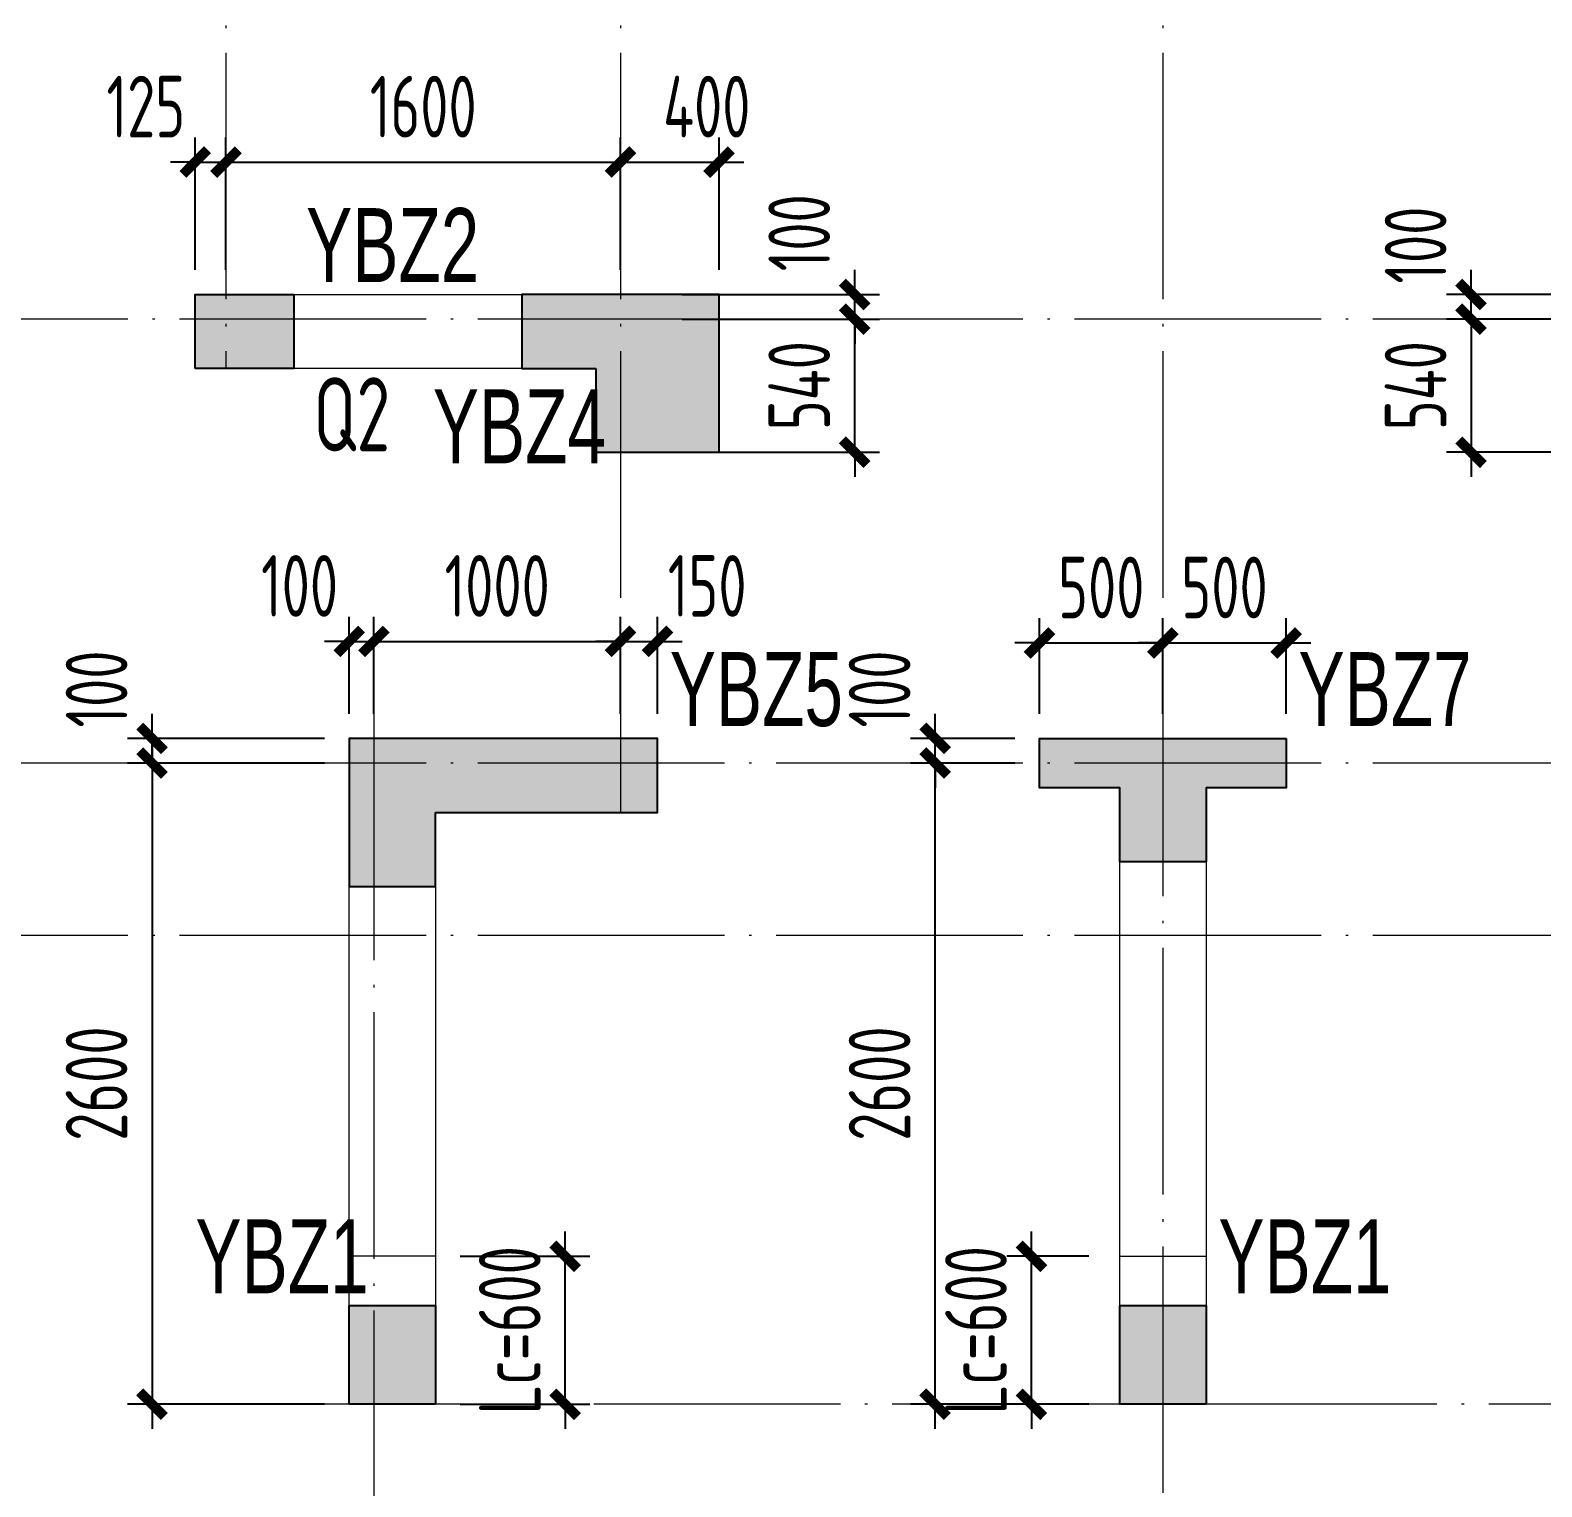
# Model space of a CAD drawing. Extents: x 5874492 to 7194610, y -939842 to -279257.
# Drawn here: x 6299950 to 6306081, y -470524 to -464618 of the extents above; entities that cross this region are included whole.
import ezdxf

# ---------------------------------------------------------------- set-up
doc = ezdxf.new("R2010")
doc.units = 0
doc.header["$LTSCALE"] = 1000
doc.linetypes.add('DOTE', pattern=[2.42, 2, -0.2, 0.02, -0.2])
for name, color, linetype, lineweight in [('A-轴线-塔楼', 1, 'DOTE', 9), ('A-轴线-隔墙', 41, 'DOTE', 9), ('S-基础-HATCH', 251, 'Continuous', 20), ('S-墙柱-DIM', 3, 'Continuous', 20), ('S-墙柱-Lc填充', 8, 'Continuous', 20), ('S-墙柱-WALL', 6, 'Continuous', 20), ('S-墙柱-编号', 4, 'Continuous', 20), ('S-轴网-轴线', 1, 'DOTE', 9), ('S-通用-TEXT', 7, 'Continuous', 20)]:
    doc.layers.add(name, color=color, linetype=linetype, lineweight=lineweight)
doc.layers.add('COLU_TH', color=5, linetype='Continuous')
doc.styles.add('BW_Dim', font='Bweng.shx', dxfattribs={"width": 0.7, "bigfont": 'hztxt.shx'})
doc.styles.add('TSSD_Dimension', font='tssdeng.shx', dxfattribs={"width": 0.7, "bigfont": 'tssdchn.shx'})
doc.styles.add('TSSD_Rein', font='tssdeng.shx', dxfattribs={"width": 0.7, "bigfont": 'hztxt.shx'})
doc.dimstyles.new('TSSD_100_100', dxfattribs={"dimtxt": 250, "dimasz": 100, "dimexe": 100, "dimexo": 100, "dimgap": 100, "dimtad": 1, "dimdec": 0, "dimzin": 0, "dimdsep": 46, "dimtxsty": 'TSSD_Dimension', "dimblk": 'ARCHTICK', "dimcen": 0, "dimdle": 100, "dimclrt": 7, "dimadec": 0, "dimazin": 0, "dimtfac": 1, "dimtdec": 0, "dimtix": 1, "dimtmove": 2, "dimatfit": 0, "dimfxl": 0, "dimtolj": 1, "dimtzin": 0, "dimarcsym": 0})

# ---------------------------------------------------------------- blocks, each defined once
blk = doc.blocks.new('_ArchTick')
at = {"color": 0, "linetype": 'ByBlock', "const_width": 0.4}
blk.add_lwpolyline([(-0.5, -0.5), (0.5, 0.5)], dxfattribs=at)
blk = doc.blocks.new('*D2035')
at = {"layer": 'Defpoints', "color": 0, "transparency": 16777216}
for p in [(6302494.5, -465789.2), (6303294.5, -465789.2), (6302494.5, -466329.2)]:
    blk.add_point(p, dxfattribs=at)
at = {"layer": 'S-墙柱-DIM', "color": 0, "lineweight": -2, "transparency": 16777216}
for p, q in [((6303294.5, -465789.2), (6303294.5, -465689.2)), ((6302594.5, -465789.2), (6303394.5, -465789.2)), ((6303294.5, -466329.2), (6303294.5, -465789.2)), ((6302594.5, -466329.2), (6303394.5, -466329.2)), ((6303294.5, -466329.2), (6303294.5, -466429.2))]:
    blk.add_line(p, q, dxfattribs=at)
at = {"layer": 'S-墙柱-DIM', "color": 0, "lineweight": -2, "transparency": 16777216, "xscale": 100, "yscale": 100, "zscale": 100}
for p, rotation in [((6303294.5, -465789.2), 270), ((6303294.5, -466329.2), 90)]:
    blk.add_blockref('_ArchTick', p, dxfattribs=dict(at, rotation=rotation))
at = {"layer": 'S-墙柱-DIM', "color": 7, "transparency": 16777216, "insert": (6303069.5, -466059.2), "char_height": 250, "attachment_point": 5, "rotation": 90, "style": 'TSSD_Dimension'}
blk.add_mtext('\\A1;540', dxfattribs=at)
blk = doc.blocks.new('*D2036')
at = {"layer": 'Defpoints', "color": 0, "transparency": 16777216}
for p in [(6302494.5, -465689.2), (6303294.5, -465689.2), (6302494.5, -465789.2)]:
    blk.add_point(p, dxfattribs=at)
at = {"layer": 'S-墙柱-DIM', "color": 0, "lineweight": -2, "transparency": 16777216}
for p, q in [((6303294.5, -465689.2), (6303294.5, -465589.2)), ((6302594.5, -465689.2), (6303394.5, -465689.2)), ((6303294.5, -465789.2), (6303294.5, -465689.2)), ((6302594.5, -465789.2), (6303394.5, -465789.2)), ((6303294.5, -465789.2), (6303294.5, -465889.2))]:
    blk.add_line(p, q, dxfattribs=at)
at = {"layer": 'S-墙柱-DIM', "color": 0, "lineweight": -2, "transparency": 16777216, "xscale": 100, "yscale": 100, "zscale": 100}
for p, rotation in [((6303294.5, -465689.2), 270), ((6303294.5, -465789.2), 90)]:
    blk.add_blockref('_ArchTick', p, dxfattribs=dict(at, rotation=rotation))
at = {"layer": 'S-墙柱-DIM', "color": 7, "transparency": 16777216, "insert": (6303069.5, -465439.2), "char_height": 250, "attachment_point": 5, "rotation": 90, "style": 'TSSD_Dimension'}
blk.add_mtext('\\A1;100', dxfattribs=at)
blk = doc.blocks.new('*D2037')
at = {"layer": 'Defpoints', "color": 0, "transparency": 16777216}
for p in [(6300744.5, -465152.7), (6300619.5, -465689.2), (6300744.5, -465689.2)]:
    blk.add_point(p, dxfattribs=at)
at = {"layer": 'S-墙柱-DIM', "color": 0, "lineweight": -2, "transparency": 16777216}
for p, q in [((6300619.5, -465589.2), (6300619.5, -465052.7)), ((6300744.5, -465589.2), (6300744.5, -465052.7)), ((6300619.5, -465152.7), (6300519.5, -465152.7)), ((6300619.5, -465152.7), (6300744.5, -465152.7)), ((6300744.5, -465152.7), (6300844.5, -465152.7))]:
    blk.add_line(p, q, dxfattribs=at)
at = {"layer": 'S-墙柱-DIM', "color": 0, "lineweight": -2, "transparency": 16777216, "xscale": 100, "yscale": 100, "zscale": 100}
blk.add_blockref('_ArchTick', (6300619.5, -465152.7), dxfattribs=at)
at = {"layer": 'S-墙柱-DIM', "color": 0, "lineweight": -2, "transparency": 16777216, "xscale": 100, "yscale": 100, "zscale": 100, "rotation": 180}
blk.add_blockref('_ArchTick', (6300744.5, -465152.7), dxfattribs=at)
at = {"layer": 'S-墙柱-DIM', "color": 7, "transparency": 16777216, "insert": (6300419.5, -464927.7), "char_height": 250, "attachment_point": 5, "style": 'TSSD_Dimension'}
blk.add_mtext('\\A1;125', dxfattribs=at)
blk = doc.blocks.new('*D2038')
at = {"layer": 'Defpoints', "color": 0, "transparency": 16777216}
for p in [(6302344.5, -465152.7), (6300744.5, -465689.2), (6302344.5, -465689.2)]:
    blk.add_point(p, dxfattribs=at)
at = {"layer": 'S-墙柱-DIM', "color": 0, "lineweight": -2, "transparency": 16777216}
for p, q in [((6300744.5, -465589.2), (6300744.5, -465052.7)), ((6302344.5, -465589.2), (6302344.5, -465052.7)), ((6300644.5, -465152.7), (6302444.5, -465152.7))]:
    blk.add_line(p, q, dxfattribs=at)
at = {"layer": 'S-墙柱-DIM', "color": 0, "lineweight": -2, "transparency": 16777216, "xscale": 100, "yscale": 100, "zscale": 100, "rotation": 180}
blk.add_blockref('_ArchTick', (6300744.5, -465152.7), dxfattribs=at)
at = {"layer": 'S-墙柱-DIM', "color": 0, "lineweight": -2, "transparency": 16777216, "xscale": 100, "yscale": 100, "zscale": 100}
blk.add_blockref('_ArchTick', (6302344.5, -465152.7), dxfattribs=at)
at = {"layer": 'S-墙柱-DIM', "color": 7, "transparency": 16777216, "insert": (6301544.5, -464927.7), "char_height": 250, "attachment_point": 5, "style": 'TSSD_Dimension'}
blk.add_mtext('\\A1;1600', dxfattribs=at)
blk = doc.blocks.new('*D2039')
at = {"layer": 'Defpoints', "color": 0, "transparency": 16777216}
for p in [(6302744.5, -465152.7), (6302344.5, -465689.2), (6302744.5, -465689.2)]:
    blk.add_point(p, dxfattribs=at)
at = {"layer": 'S-墙柱-DIM', "color": 0, "lineweight": -2, "transparency": 16777216}
for p, q in [((6302344.5, -465589.2), (6302344.5, -465052.7)), ((6302744.5, -465589.2), (6302744.5, -465052.7)), ((6302244.5, -465152.7), (6302844.5, -465152.7))]:
    blk.add_line(p, q, dxfattribs=at)
at = {"layer": 'S-墙柱-DIM', "color": 0, "lineweight": -2, "transparency": 16777216, "xscale": 100, "yscale": 100, "zscale": 100, "rotation": 180}
blk.add_blockref('_ArchTick', (6302344.5, -465152.7), dxfattribs=at)
at = {"layer": 'S-墙柱-DIM', "color": 0, "lineweight": -2, "transparency": 16777216, "xscale": 100, "yscale": 100, "zscale": 100}
blk.add_blockref('_ArchTick', (6302744.5, -465152.7), dxfattribs=at)
at = {"layer": 'S-墙柱-DIM', "color": 7, "transparency": 16777216, "insert": (6302694.5, -464927.7), "char_height": 250, "attachment_point": 5, "style": 'TSSD_Dimension'}
blk.add_mtext('\\A1;400', dxfattribs=at)
blk = doc.blocks.new('*D2044')
at = {"layer": 'Defpoints', "color": 0, "transparency": 16777216}
for p in [(6301244.5, -467589.2), (6300444.5, -470189.2), (6301244.5, -470189.2)]:
    blk.add_point(p, dxfattribs=at)
at = {"layer": 'S-墙柱-DIM', "color": 0, "lineweight": -2, "transparency": 16777216}
for p, q in [((6300444.5, -467489.2), (6300444.5, -470289.2)), ((6301144.5, -467589.2), (6300344.5, -467589.2)), ((6301144.5, -470189.2), (6300344.5, -470189.2))]:
    blk.add_line(p, q, dxfattribs=at)
at = {"layer": 'S-墙柱-DIM', "color": 0, "lineweight": -2, "transparency": 16777216, "xscale": 100, "yscale": 100, "zscale": 100}
for p, rotation in [((6300444.5, -467589.2), 90), ((6300444.5, -470189.2), 270)]:
    blk.add_blockref('_ArchTick', p, dxfattribs=dict(at, rotation=rotation))
at = {"layer": 'S-墙柱-DIM', "color": 7, "transparency": 16777216, "insert": (6300219.5, -468889.2), "char_height": 250, "attachment_point": 5, "rotation": 90, "style": 'TSSD_Dimension'}
blk.add_mtext('\\A1;2600', dxfattribs=at)
blk = doc.blocks.new('*D2045')
at = {"layer": 'Defpoints', "color": 0, "transparency": 16777216}
for p in [(6300444.5, -467489.2), (6301244.5, -467489.2), (6301244.5, -467589.2)]:
    blk.add_point(p, dxfattribs=at)
at = {"layer": 'S-墙柱-DIM', "color": 0, "lineweight": -2, "transparency": 16777216}
for p, q in [((6300444.5, -467489.2), (6300444.5, -467389.2)), ((6301144.5, -467489.2), (6300344.5, -467489.2)), ((6300444.5, -467589.2), (6300444.5, -467489.2)), ((6301144.5, -467589.2), (6300344.5, -467589.2)), ((6300444.5, -467589.2), (6300444.5, -467689.2))]:
    blk.add_line(p, q, dxfattribs=at)
at = {"layer": 'S-墙柱-DIM', "color": 0, "lineweight": -2, "transparency": 16777216, "xscale": 100, "yscale": 100, "zscale": 100}
for p, rotation in [((6300444.5, -467489.2), 270), ((6300444.5, -467589.2), 90)]:
    blk.add_blockref('_ArchTick', p, dxfattribs=dict(at, rotation=rotation))
at = {"layer": 'S-墙柱-DIM', "color": 7, "transparency": 16777216, "insert": (6300219.5, -467289.2), "char_height": 250, "attachment_point": 5, "rotation": 90, "style": 'TSSD_Dimension'}
blk.add_mtext('\\A1;100', dxfattribs=at)
blk = doc.blocks.new('*D2046')
at = {"layer": 'Defpoints', "color": 0, "transparency": 16777216}
for p in [(6302494.5, -467096), (6302344.5, -467489.2), (6302494.5, -467489.2)]:
    blk.add_point(p, dxfattribs=at)
at = {"layer": 'S-墙柱-DIM', "color": 0, "lineweight": -2, "transparency": 16777216}
for p, q in [((6302344.5, -467389.2), (6302344.5, -466996)), ((6302494.5, -467389.2), (6302494.5, -466996)), ((6302344.5, -467096), (6302244.5, -467096)), ((6302344.5, -467096), (6302494.5, -467096)), ((6302494.5, -467096), (6302594.5, -467096))]:
    blk.add_line(p, q, dxfattribs=at)
at = {"layer": 'S-墙柱-DIM', "color": 0, "lineweight": -2, "transparency": 16777216, "xscale": 100, "yscale": 100, "zscale": 100}
blk.add_blockref('_ArchTick', (6302344.5, -467096), dxfattribs=at)
at = {"layer": 'S-墙柱-DIM', "color": 0, "lineweight": -2, "transparency": 16777216, "xscale": 100, "yscale": 100, "zscale": 100, "rotation": 180}
blk.add_blockref('_ArchTick', (6302494.5, -467096), dxfattribs=at)
at = {"layer": 'S-墙柱-DIM', "color": 7, "transparency": 16777216, "insert": (6302696.1, -466871), "char_height": 250, "attachment_point": 5, "style": 'TSSD_Dimension'}
blk.add_mtext('\\A1;150', dxfattribs=at)
blk = doc.blocks.new('*D2047')
at = {"layer": 'Defpoints', "color": 0, "transparency": 16777216}
for p in [(6302344.5, -467096), (6301344.5, -467489.2), (6302344.5, -467489.2)]:
    blk.add_point(p, dxfattribs=at)
at = {"layer": 'S-墙柱-DIM', "color": 0, "lineweight": -2, "transparency": 16777216}
for p, q in [((6301344.5, -467389.2), (6301344.5, -466996)), ((6302344.5, -467389.2), (6302344.5, -466996)), ((6301244.5, -467096), (6302444.5, -467096))]:
    blk.add_line(p, q, dxfattribs=at)
at = {"layer": 'S-墙柱-DIM', "color": 0, "lineweight": -2, "transparency": 16777216, "xscale": 100, "yscale": 100, "zscale": 100, "rotation": 180}
blk.add_blockref('_ArchTick', (6301344.5, -467096), dxfattribs=at)
at = {"layer": 'S-墙柱-DIM', "color": 0, "lineweight": -2, "transparency": 16777216, "xscale": 100, "yscale": 100, "zscale": 100}
blk.add_blockref('_ArchTick', (6302344.5, -467096), dxfattribs=at)
at = {"layer": 'S-墙柱-DIM', "color": 7, "transparency": 16777216, "insert": (6301844.5, -466871), "char_height": 250, "attachment_point": 5, "style": 'TSSD_Dimension'}
blk.add_mtext('\\A1;1000', dxfattribs=at)
blk = doc.blocks.new('*D2048')
at = {"layer": 'Defpoints', "color": 0, "transparency": 16777216}
for p in [(6301344.5, -467096), (6301244.5, -467489.2), (6301344.5, -467489.2)]:
    blk.add_point(p, dxfattribs=at)
at = {"layer": 'S-墙柱-DIM', "color": 0, "lineweight": -2, "transparency": 16777216}
for p, q in [((6301244.5, -467389.2), (6301244.5, -466996)), ((6301344.5, -467389.2), (6301344.5, -466996)), ((6301244.5, -467096), (6301144.5, -467096)), ((6301244.5, -467096), (6301344.5, -467096)), ((6301344.5, -467096), (6301444.5, -467096))]:
    blk.add_line(p, q, dxfattribs=at)
at = {"layer": 'S-墙柱-DIM', "color": 0, "lineweight": -2, "transparency": 16777216, "xscale": 100, "yscale": 100, "zscale": 100}
blk.add_blockref('_ArchTick', (6301244.5, -467096), dxfattribs=at)
at = {"layer": 'S-墙柱-DIM', "color": 0, "lineweight": -2, "transparency": 16777216, "xscale": 100, "yscale": 100, "zscale": 100, "rotation": 180}
blk.add_blockref('_ArchTick', (6301344.5, -467096), dxfattribs=at)
at = {"layer": 'S-墙柱-DIM', "color": 7, "transparency": 16777216, "insert": (6301042.9, -466871), "char_height": 250, "attachment_point": 5, "style": 'TSSD_Dimension'}
blk.add_mtext('\\A1;100', dxfattribs=at)
blk = doc.blocks.new('*D2049')
at = {"layer": 'Defpoints', "color": 0, "transparency": 16777216}
for p in [(6303620.5, -467589.2), (6304044.5, -467589.2), (6304044.5, -470189.2)]:
    blk.add_point(p, dxfattribs=at)
at = {"layer": 'S-墙柱-DIM', "color": 0, "lineweight": -2, "transparency": 16777216}
for p, q in [((6303620.5, -470289.2), (6303620.5, -467489.2)), ((6303944.5, -467589.2), (6303520.5, -467589.2)), ((6303944.5, -470189.2), (6303520.5, -470189.2))]:
    blk.add_line(p, q, dxfattribs=at)
at = {"layer": 'S-墙柱-DIM', "color": 0, "lineweight": -2, "transparency": 16777216, "xscale": 100, "yscale": 100, "zscale": 100}
for p, rotation in [((6303620.5, -467589.2), 90), ((6303620.5, -470189.2), 270)]:
    blk.add_blockref('_ArchTick', p, dxfattribs=dict(at, rotation=rotation))
at = {"layer": 'S-墙柱-DIM', "color": 7, "transparency": 16777216, "insert": (6303395.5, -468889.2), "char_height": 250, "attachment_point": 5, "rotation": 90, "style": 'TSSD_Dimension'}
blk.add_mtext('\\A1;2600', dxfattribs=at)
blk = doc.blocks.new('*D2050')
at = {"layer": 'Defpoints', "color": 0, "transparency": 16777216}
for p in [(6303620.5, -467489.2), (6304044.5, -467489.2), (6304044.5, -467589.2)]:
    blk.add_point(p, dxfattribs=at)
at = {"layer": 'S-墙柱-DIM', "color": 0, "lineweight": -2, "transparency": 16777216}
for p, q in [((6303620.5, -467489.2), (6303620.5, -467389.2)), ((6303944.5, -467489.2), (6303520.5, -467489.2)), ((6303620.5, -467589.2), (6303620.5, -467489.2)), ((6303944.5, -467589.2), (6303520.5, -467589.2)), ((6303620.5, -467589.2), (6303620.5, -467689.2))]:
    blk.add_line(p, q, dxfattribs=at)
at = {"layer": 'S-墙柱-DIM', "color": 0, "lineweight": -2, "transparency": 16777216, "xscale": 100, "yscale": 100, "zscale": 100}
for p, rotation in [((6303620.5, -467489.2), 270), ((6303620.5, -467589.2), 90)]:
    blk.add_blockref('_ArchTick', p, dxfattribs=dict(at, rotation=rotation))
at = {"layer": 'S-墙柱-DIM', "color": 7, "transparency": 16777216, "insert": (6303395.5, -467289.2), "char_height": 250, "attachment_point": 5, "rotation": 90, "style": 'TSSD_Dimension'}
blk.add_mtext('\\A1;100', dxfattribs=at)
blk = doc.blocks.new('*D2051')
at = {"layer": 'Defpoints', "color": 0, "transparency": 16777216}
for p in [(6304544.5, -467102.4), (6304044.5, -467489.2), (6304544.5, -467489.2)]:
    blk.add_point(p, dxfattribs=at)
at = {"layer": 'S-墙柱-DIM', "color": 0, "lineweight": -2, "transparency": 16777216}
for p, q in [((6304044.5, -467389.2), (6304044.5, -467002.4)), ((6304544.5, -467389.2), (6304544.5, -467002.4)), ((6304044.5, -467102.4), (6303944.5, -467102.4)), ((6304044.5, -467102.4), (6304544.5, -467102.4)), ((6304544.5, -467102.4), (6304644.5, -467102.4))]:
    blk.add_line(p, q, dxfattribs=at)
at = {"layer": 'S-墙柱-DIM', "color": 0, "lineweight": -2, "transparency": 16777216, "xscale": 100, "yscale": 100, "zscale": 100}
blk.add_blockref('_ArchTick', (6304044.5, -467102.4), dxfattribs=at)
at = {"layer": 'S-墙柱-DIM', "color": 0, "lineweight": -2, "transparency": 16777216, "xscale": 100, "yscale": 100, "zscale": 100, "rotation": 180}
blk.add_blockref('_ArchTick', (6304544.5, -467102.4), dxfattribs=at)
at = {"layer": 'S-墙柱-DIM', "color": 7, "transparency": 16777216, "insert": (6304294.5, -466877.4), "char_height": 250, "attachment_point": 5, "style": 'TSSD_Dimension'}
blk.add_mtext('\\A1;500', dxfattribs=at)
blk = doc.blocks.new('*D2052')
at = {"layer": 'Defpoints', "color": 0, "transparency": 16777216}
for p in [(6305044.5, -467102.4), (6304544.5, -467489.2), (6305044.5, -467489.2)]:
    blk.add_point(p, dxfattribs=at)
at = {"layer": 'S-墙柱-DIM', "color": 0, "lineweight": -2, "transparency": 16777216}
for p, q in [((6304544.5, -467389.2), (6304544.5, -467002.4)), ((6305044.5, -467389.2), (6305044.5, -467002.4)), ((6304544.5, -467102.4), (6304444.5, -467102.4)), ((6304544.5, -467102.4), (6305044.5, -467102.4)), ((6305044.5, -467102.4), (6305144.5, -467102.4))]:
    blk.add_line(p, q, dxfattribs=at)
at = {"layer": 'S-墙柱-DIM', "color": 0, "lineweight": -2, "transparency": 16777216, "xscale": 100, "yscale": 100, "zscale": 100}
blk.add_blockref('_ArchTick', (6304544.5, -467102.4), dxfattribs=at)
at = {"layer": 'S-墙柱-DIM', "color": 0, "lineweight": -2, "transparency": 16777216, "xscale": 100, "yscale": 100, "zscale": 100, "rotation": 180}
blk.add_blockref('_ArchTick', (6305044.5, -467102.4), dxfattribs=at)
at = {"layer": 'S-墙柱-DIM', "color": 7, "transparency": 16777216, "insert": (6304794.5, -466877.4), "char_height": 250, "attachment_point": 5, "style": 'TSSD_Dimension'}
blk.add_mtext('\\A1;500', dxfattribs=at)
blk = doc.blocks.new('*D2062')
at = {"layer": 'Defpoints', "color": 0, "transparency": 16777216}
for p in [(6306594.5, -465789.2), (6305794.5, -466329.2), (6306594.5, -466329.2)]:
    blk.add_point(p, dxfattribs=at)
at = {"layer": 'S-墙柱-DIM', "color": 0, "lineweight": -2, "transparency": 16777216}
for p, q in [((6305794.5, -465789.2), (6305794.5, -465689.2)), ((6306494.5, -465789.2), (6305694.5, -465789.2)), ((6305794.5, -465789.2), (6305794.5, -466329.2)), ((6306494.5, -466329.2), (6305694.5, -466329.2)), ((6305794.5, -466329.2), (6305794.5, -466429.2))]:
    blk.add_line(p, q, dxfattribs=at)
at = {"layer": 'S-墙柱-DIM', "color": 0, "lineweight": -2, "transparency": 16777216, "xscale": 100, "yscale": 100, "zscale": 100}
for p, rotation in [((6305794.5, -465789.2), 270), ((6305794.5, -466329.2), 90)]:
    blk.add_blockref('_ArchTick', p, dxfattribs=dict(at, rotation=rotation))
at = {"layer": 'S-墙柱-DIM', "color": 7, "transparency": 16777216, "insert": (6305569.5, -466059.2), "char_height": 250, "attachment_point": 5, "rotation": 90, "style": 'TSSD_Dimension'}
blk.add_mtext('\\A1;540', dxfattribs=at)
blk = doc.blocks.new('*D2063')
at = {"layer": 'Defpoints', "color": 0, "transparency": 16777216}
for p in [(6305794.5, -465689.2), (6306594.5, -465689.2), (6306594.5, -465789.2)]:
    blk.add_point(p, dxfattribs=at)
at = {"layer": 'S-墙柱-DIM', "color": 0, "lineweight": -2, "transparency": 16777216}
for p, q in [((6305794.5, -465689.2), (6305794.5, -465589.2)), ((6306494.5, -465689.2), (6305694.5, -465689.2)), ((6305794.5, -465789.2), (6305794.5, -465689.2)), ((6306494.5, -465789.2), (6305694.5, -465789.2)), ((6305794.5, -465789.2), (6305794.5, -465889.2))]:
    blk.add_line(p, q, dxfattribs=at)
at = {"layer": 'S-墙柱-DIM', "color": 0, "lineweight": -2, "transparency": 16777216, "xscale": 100, "yscale": 100, "zscale": 100}
for p, rotation in [((6305794.5, -465689.2), 270), ((6305794.5, -465789.2), 90)]:
    blk.add_blockref('_ArchTick', p, dxfattribs=dict(at, rotation=rotation))
at = {"layer": 'S-墙柱-DIM', "color": 7, "transparency": 16777216, "insert": (6305569.5, -465489.2), "char_height": 250, "attachment_point": 5, "rotation": 90, "style": 'TSSD_Dimension'}
blk.add_mtext('\\A1;100', dxfattribs=at)
blk = doc.blocks.new('*D2103')
at = {"layer": 'Defpoints', "color": 0, "transparency": 16777216}
for p in [(6301594.5, -469589.2), (6302120.4, -469589.2), (6301594.5, -470189.2)]:
    blk.add_point(p, dxfattribs=at)
at = {"layer": 'S-墙柱-DIM', "color": 0, "lineweight": -2, "transparency": 16777216}
for p, q in [((6302120.4, -469589.2), (6302120.4, -469489.2)), ((6301694.5, -469589.2), (6302220.4, -469589.2)), ((6302120.4, -470189.2), (6302120.4, -469589.2)), ((6301694.5, -470189.2), (6302220.4, -470189.2)), ((6302120.4, -470189.2), (6302120.4, -470289.2))]:
    blk.add_line(p, q, dxfattribs=at)
at = {"layer": 'S-墙柱-DIM', "color": 0, "lineweight": -2, "transparency": 16777216, "xscale": 100, "yscale": 100, "zscale": 100}
for p, rotation in [((6302120.4, -469589.2), 270), ((6302120.4, -470189.2), 90)]:
    blk.add_blockref('_ArchTick', p, dxfattribs=dict(at, rotation=rotation))
at = {"layer": 'S-墙柱-DIM', "color": 7, "transparency": 16777216, "insert": (6301895.4, -469889.2), "char_height": 250, "attachment_point": 5, "rotation": 90, "style": 'TSSD_Dimension'}
blk.add_mtext('\\A1;Lc=600', dxfattribs=at)
blk = doc.blocks.new('*D2104')
at = {"layer": 'Defpoints', "color": 0, "transparency": 16777216}
for p in [(6304011.3, -469589.2), (6304344.5, -469589.2), (6304344.5, -470189.2)]:
    blk.add_point(p, dxfattribs=at)
at = {"layer": 'S-墙柱-DIM', "color": 0, "lineweight": -2, "transparency": 16777216}
for p, q in [((6304011.3, -469589.2), (6304011.3, -469489.2)), ((6304244.5, -469589.2), (6303911.3, -469589.2)), ((6304011.3, -470189.2), (6304011.3, -469589.2)), ((6304244.5, -470189.2), (6303911.3, -470189.2)), ((6304011.3, -470189.2), (6304011.3, -470289.2))]:
    blk.add_line(p, q, dxfattribs=at)
at = {"layer": 'S-墙柱-DIM', "color": 0, "lineweight": -2, "transparency": 16777216, "xscale": 100, "yscale": 100, "zscale": 100}
for p, rotation in [((6304011.3, -469589.2), 270), ((6304011.3, -470189.2), 90)]:
    blk.add_blockref('_ArchTick', p, dxfattribs=dict(at, rotation=rotation))
at = {"layer": 'S-墙柱-DIM', "color": 7, "transparency": 16777216, "insert": (6303786.3, -469889.2), "char_height": 250, "attachment_point": 5, "rotation": 90, "style": 'TSSD_Dimension'}
blk.add_mtext('\\A1;Lc=600', dxfattribs=at)
blk = doc.blocks.new('A$C3FF375C5')
at = {"layer": 'A-轴线-塔楼', "linetype": 'DOTE', "ltscale": 0.5}
for p, q in [((13100, 18440.3), (13100, 9900)), ((14700, 18440.3), (14700, 8100)), ((16900, 18440.3), (16900, -8548.9)), ((59891.4, 10100), (-2283.6, 10100)), ((13700, 8500), (13700, -8548.9)), ((59891.4, 8300), (-2283.6, 8300)), ((59891.4, 7600), (-2283.6, 7600)), ((33741.8, 5700), (12955.9, 5700))]:
    blk.add_line(p, q, dxfattribs=at)
at = {"layer": 'A-轴线-隔墙', "ltscale": 0.5}
blk.add_line((33741.8, 5700), (12955.9, 5700), dxfattribs=at)

msp = doc.modelspace()

# ---------------------------------------------------------------- hatches: boundary and pattern name
at = {"layer": 'S-基础-HATCH'}
h = msp.add_hatch(color=256, dxfattribs=at)
h.paths.add_polyline_path([(6328994.5, -466659.2), (6328644.5, -466659.2), (6328644.5, -466189.2), (6328494.5, -466189.2), (6328494.5, -465989.2), (6328344.5, -465989.2), (6328344.5, -465689.2), (6328644.5, -465689.2), (6328644.5, -465389.2), (6328994.5, -465389.2)])
h.paths.add_polyline_path([(6293494.5, -466659.2), (6293844.5, -466659.2), (6293844.5, -466189.2), (6293994.5, -466189.2), (6293994.5, -465989.2), (6294144.5, -465989.2), (6294144.5, -465689.2), (6293844.5, -465689.2), (6293844.5, -465389.2), (6293494.5, -465389.2)])
h.paths.add_polyline_path([(6300644.5, -463139.2), (6300644.5, -463439.2), (6300944.5, -463439.2), (6300944.5, -463364.2), (6301144.5, -463364.2), (6301144.5, -462864.2), (6300944.5, -462864.2), (6300944.5, -462639.2), (6300644.5, -462639.2), (6300644.5, -462939.2), (6300344.5, -462939.2), (6300344.5, -463139.2)])
h.paths.add_polyline_path([(6314194.5, -464389.2), (6313894.5, -464389.2), (6313894.5, -463489.2), (6313594.5, -463489.2), (6313594.5, -463189.2), (6314394.6, -463189.2), (6314394.6, -463689.2), (6314194.5, -463689.2)])
h.paths.add_polyline_path([(6308294.5, -464389.2), (6308594.5, -464389.2), (6308594.5, -463489.2), (6308894.5, -463489.2), (6308894.5, -463189.2), (6308094.5, -463189.2), (6308094.5, -463689.2), (6308294.5, -463689.2)])
h.paths.add_polyline_path([(6311794.5, -463289.2), (6312294.5, -463289.2), (6312294.5, -462889.2), (6312494.5, -462889.2), (6312494.5, -463189.2), (6312794.5, -463189.2), (6312794.5, -463489.2), (6311794.5, -463489.2)])
h.paths.add_polyline_path([(6310694.5, -463289.2), (6310194.5, -463289.2), (6310194.5, -462889.2), (6309994.5, -462889.2), (6309994.5, -463189.2), (6309694.5, -463189.2), (6309694.5, -463489.2), (6310694.5, -463489.2)])
h.paths.add_polyline_path([(6312494.5, -461889.2), (6312294.5, -461889.2), (6312294.5, -461189.2), (6311994.5, -461189.2), (6311994.5, -460989.2), (6312894.5, -460989.2), (6312894.5, -461589.2), (6312494.5, -461589.2)])
h.paths.add_polyline_path([(6309994.5, -461889.2), (6310194.5, -461889.2), (6310194.5, -461189.2), (6310494.5, -461189.2), (6310494.5, -460989.2), (6309594.5, -460989.2), (6309594.5, -461589.2), (6309994.5, -461589.2)])
h.paths.add_polyline_path([(6320544.5, -464339.2), (6320844.5, -464339.2), (6320844.5, -463439.2), (6321144.5, -463439.2), (6321144.5, -463239.2), (6320844.5, -463239.2), (6320844.5, -462939.2), (6320544.5, -462939.2), (6320544.5, -463239.2), (6320344.5, -463239.2), (6320344.5, -463739.2), (6320544.5, -463739.2)])
h.paths.add_polyline_path([(6323344.5, -462789.2), (6323544.5, -462789.2), (6323544.5, -463439.2), (6323044.5, -463439.2), (6323044.5, -463239.2), (6323344.5, -463239.2)])
h.paths.add_polyline_path([(6325544.5, -475739.2), (6324794.5, -475739.2), (6324794.5, -475589.2), (6324794.5, -475289.2), (6324444.5, -475289.2), (6324444.5, -475589.2), (6324444.5, -475739.2), (6323744.5, -475739.2), (6323744.5, -476089.2), (6325544.5, -476089.2)])
h.paths.add_polyline_path([(6317044.5, -475739.2), (6317769.5, -475739.2), (6317769.5, -475589.2), (6317769.5, -475239.2), (6318119.5, -475239.2), (6318119.5, -475589.2), (6318119.5, -475739.2), (6318844.5, -475739.2), (6318844.5, -476089.2), (6317044.5, -476089.2)])
h.paths.add_polyline_path([(6310344.5, -475739.2), (6311069.5, -475739.2), (6311069.5, -475589.2), (6311069.5, -475239.2), (6311419.5, -475239.2), (6311419.5, -475589.2), (6311419.5, -475739.2), (6312144.5, -475739.2), (6312144.5, -476089.2), (6310344.5, -476089.2)])
h.paths.add_polyline_path([(6324444.5, -472639.2), (6324444.5, -472039.2), (6324794.5, -472039.2), (6324794.5, -472639.2)])
h.paths.add_polyline_path([(6303644.5, -475739.2), (6304369.5, -475739.2), (6304369.5, -475589.2), (6304369.5, -475239.2), (6304719.5, -475239.2), (6304719.5, -475589.2), (6304719.5, -475589.2), (6304719.5, -475739.2), (6305444.5, -475739.2), (6305444.5, -476089.2), (6303644.5, -476089.2)])
h.paths.add_polyline_path([(6296944.5, -475739.2), (6297694.5, -475739.2), (6297694.5, -475539.2), (6297694.5, -475239.2), (6298044.5, -475239.2), (6298044.5, -475539.2), (6298044.5, -475739.2), (6298744.5, -475739.2), (6298744.5, -476089.2), (6296944.5, -476089.2)])
h.paths.add_polyline_path([(6287894.5, -475789.2), (6287894.5, -475489.2), (6287544.5, -475489.2), (6287544.5, -476389.2), (6288044.5, -476389.2), (6288044.5, -475789.2)])
h.paths.add_polyline_path([(6287894.5, -468489.2), (6288634.5, -468489.2), (6288634.5, -468139.2), (6287544.5, -468139.2), (6287544.5, -468839.2), (6287894.5, -468839.2)])
h.paths.add_polyline_path([(6293494.5, -468489.2), (6293494.5, -468789.2), (6293844.5, -468789.2), (6293844.5, -468139.2), (6292919.5, -468139.2), (6292919.5, -468489.2)])
h.paths.add_polyline_path([(6293844.5, -470589.2), (6293844.5, -471189.2), (6293494.5, -471189.2), (6293494.5, -470589.2)])
h.paths.add_polyline_path([(6293494.5, -472239.2), (6293844.5, -472239.2), (6293844.5, -472839.2), (6293494.5, -472839.2)])
h.paths.add_polyline_path([(6293494.5, -475789.2), (6293244.5, -475789.2), (6293244.5, -476389.2), (6293844.5, -476389.2), (6293844.5, -475489.2), (6293494.5, -475489.2)])
h.paths.add_polyline_path([(6297694.5, -472039.2), (6298044.5, -472039.2), (6298044.5, -472639.2), (6297694.5, -472639.2)])
h.paths.add_polyline_path([(6293494.5, -461389.2), (6293494.5, -461689.2), (6293844.5, -461689.2), (6293844.5, -460639.2), (6293194.5, -460639.2), (6293194.5, -461389.2)])
h.paths.add_polyline_path([(6296144.5, -465689.2), (6296544.5, -465689.2), (6296544.5, -465989.2), (6296144.5, -465989.2)])
h.paths.add_polyline_path([(6300644.5, -460839.2), (6300344.5, -460839.2), (6300344.5, -460539.2), (6301244.5, -460539.2), (6301244.5, -461139.2), (6300944.5, -461139.2), (6300944.5, -461439.2), (6300644.5, -461439.2)])
h.paths.add_polyline_path([(6300944.5, -464339.2), (6300644.5, -464339.2), (6300644.5, -463939.2), (6300944.5, -463939.2)])
h.paths.add_polyline_path([(6298544.5, -460839.2), (6298544.5, -461339.2), (6298344.5, -461339.2), (6298344.5, -460539.2), (6298844.5, -460539.2), (6298844.5, -460839.2)])
h.paths.add_polyline_path([(6298544.5, -462939.2), (6298544.5, -462439.2), (6298344.5, -462439.2), (6298344.5, -463139.2), (6298844.5, -463139.2), (6298844.5, -462939.2)])
h.paths.add_polyline_path([(6300619.5, -465989.2), (6300619.5, -465689.2), (6301019.5, -465689.2), (6301019.5, -465989.2)])
h.paths.add_polyline_path([(6302244.5, -465989.2), (6302244.5, -466329.2), (6302744.5, -466329.2), (6302744.5, -465689.2), (6301944.5, -465689.2), (6301944.5, -465989.2)])
h.paths.add_polyline_path([(6298044.5, -468389.2), (6297694.5, -468389.2), (6297694.5, -467989.2), (6298044.5, -467989.2)])
h.paths.add_polyline_path([(6298044.5, -465989.2), (6298294.5, -465989.2), (6298294.5, -465689.2), (6297694.5, -465689.2), (6297694.5, -466289.2), (6298044.5, -466289.2)])
h.paths.add_polyline_path([(6301594.5, -470189.2), (6301244.5, -470189.2), (6301244.5, -469789.2), (6301594.5, -469789.2)])
h.paths.add_polyline_path([(6301594.5, -467789.2), (6302494.5, -467789.2), (6302494.5, -467489.2), (6301244.5, -467489.2), (6301244.5, -468089.2), (6301594.5, -468089.2)])
h.paths.add_polyline_path([(6307494.5, -467789.2), (6307494.5, -468089.2), (6307844.5, -468089.2), (6307844.5, -467489.2), (6306594.5, -467489.2), (6306594.5, -467789.2)])
h.paths.add_polyline_path([(6307844.5, -469789.2), (6307844.5, -470189.2), (6307494.5, -470189.2), (6307494.5, -469789.2)])
h.paths.add_polyline_path([(6305044.5, -467489.2), (6305044.5, -467689.2), (6304719.5, -467689.2), (6304719.5, -467989.2), (6304369.5, -467989.2), (6304369.5, -467689.2), (6304044.5, -467689.2), (6304044.5, -467489.2)])
h.paths.add_polyline_path([(6304719.5, -470189.2), (6304369.5, -470189.2), (6304369.5, -469789.2), (6304719.5, -469789.2)])
h.paths.add_polyline_path([(6301594.5, -474289.2), (6301244.5, -474289.2), (6301244.5, -473889.2), (6301594.5, -473889.2)])
h.paths.add_polyline_path([(6301594.5, -472089.2), (6301844.5, -472089.2), (6301844.5, -471789.2), (6301244.5, -471789.2), (6301244.5, -472389.2), (6301594.5, -472389.2)])
h.paths.add_polyline_path([(6307494.5, -472089.2), (6307494.5, -472389.2), (6307844.5, -472389.2), (6307844.5, -471789.2), (6307244.5, -471789.2), (6307244.5, -472089.2)])
h.paths.add_polyline_path([(6307844.5, -473889.2), (6307844.5, -474289.2), (6307494.5, -474289.2), (6307494.5, -473889.2)])
h.paths.add_polyline_path([(6304369.5, -471389.2), (6304719.5, -471389.2), (6304719.5, -471989.2), (6304369.5, -471989.2)])
h.paths.add_polyline_path([(6311069.5, -472039.2), (6311419.5, -472039.2), (6311419.5, -472639.2), (6311069.5, -472639.2)])
h.paths.add_polyline_path([(6320894.5, -467789.2), (6320894.5, -468089.2), (6321244.5, -468089.2), (6321244.5, -467489.2), (6319994.5, -467489.2), (6319994.5, -467789.2)])
h.paths.add_polyline_path([(6321244.5, -469789.2), (6321244.5, -470189.2), (6320894.5, -470189.2), (6320894.5, -469789.2)])
h.paths.add_polyline_path([(6320894.5, -472089.2), (6320894.5, -472389.2), (6321244.5, -472389.2), (6321244.5, -471789.2), (6320644.5, -471789.2), (6320644.5, -472089.2)])
h.paths.add_polyline_path([(6321244.5, -473889.2), (6321244.5, -474289.2), (6320894.5, -474289.2), (6320894.5, -473889.2)])
h.paths.add_polyline_path([(6318444.5, -467489.2), (6318444.5, -467689.2), (6318119.5, -467689.2), (6318119.5, -467989.2), (6317769.5, -467989.2), (6317769.5, -467689.2), (6317444.5, -467689.2), (6317444.5, -467489.2)])
h.paths.add_polyline_path([(6318119.5, -470189.2), (6317769.5, -470189.2), (6317769.5, -469789.2), (6318119.5, -469789.2)])
h.paths.add_polyline_path([(6314994.5, -470189.2), (6314644.5, -470189.2), (6314644.5, -469789.2), (6314994.5, -469789.2)])
h.paths.add_polyline_path([(6314994.5, -467789.2), (6315894.5, -467789.2), (6315894.5, -467489.2), (6314644.5, -467489.2), (6314644.5, -468089.2), (6314994.5, -468089.2)])
h.paths.add_polyline_path([(6317769.5, -471389.2), (6318119.5, -471389.2), (6318119.5, -471989.2), (6317769.5, -471989.2)])
h.paths.add_polyline_path([(6314994.5, -474289.2), (6314644.5, -474289.2), (6314644.5, -473889.2), (6314994.5, -473889.2)])
h.paths.add_polyline_path([(6314994.5, -472089.2), (6315244.5, -472089.2), (6315244.5, -471789.2), (6314644.5, -471789.2), (6314644.5, -472389.2), (6314994.5, -472389.2)])
h.paths.add_polyline_path([(6328994.5, -475789.2), (6328994.5, -475489.2), (6328644.5, -475489.2), (6328644.5, -476389.2), (6329244.5, -476389.2), (6329244.5, -475789.2)])
h.paths.add_polyline_path([(6328644.5, -472839.2), (6328644.5, -472239.2), (6328994.5, -472239.2), (6328994.5, -472839.2)])
h.paths.add_polyline_path([(6328994.5, -471189.2), (6328644.5, -471189.2), (6328644.5, -470789.2), (6328994.5, -470789.2)])
h.paths.add_polyline_path([(6328994.5, -468489.2), (6329344.5, -468489.2), (6329344.5, -468139.2), (6328644.5, -468139.2), (6328644.5, -468789.2), (6328994.5, -468789.2)])
h.paths.add_polyline_path([(6328994.3, -461289.2), (6329294.5, -461289.2), (6329294.5, -460639.2), (6328644.5, -460639.2), (6328644.5, -461589.2), (6328994.3, -461589.2)])
h.paths.add_polyline_path([(6326344.5, -465989.2), (6325944.5, -465989.2), (6325944.5, -465689.2), (6326344.5, -465689.2)])
h.paths.add_polyline_path([(6324444.5, -465989.2), (6324444.5, -466289.2), (6324794.5, -466289.2), (6324794.5, -465689.2), (6324194.5, -465689.2), (6324194.5, -465989.2)])
h.paths.add_polyline_path([(6324794.5, -467989.2), (6324794.5, -468389.2), (6324444.5, -468389.2), (6324444.5, -467989.2)])
h.paths.add_polyline_path([(6320844.5, -461239.2), (6321144.5, -461239.2), (6321144.5, -460939.2), (6320244.5, -460939.2), (6320244.5, -461539.2), (6320544.5, -461539.2), (6320544.5, -461839.2), (6320844.5, -461839.2)])
h.paths.add_polyline_path([(6323344.5, -461239.2), (6323344.5, -461689.2), (6323544.5, -461689.2), (6323544.5, -460639.2), (6323044.5, -460639.2), (6323044.5, -460939.2), (6322744.5, -460939.2), (6322744.5, -461239.2)])
h.paths.add_polyline_path([(6320244.5, -465989.2), (6320544.5, -465989.2), (6320544.5, -465689.2), (6319744.5, -465689.2), (6319744.5, -466329.2), (6320244.5, -466329.2)])
h.paths.add_polyline_path([(6321594.5, -465689.2), (6321869.5, -465689.2), (6321869.5, -465989.2), (6321594.5, -465989.2)])
h.paths.add_polyline_path([(6313894.5, -465989.2), (6313894.5, -465689.2), (6314294.5, -465689.2), (6314294.5, -465989.2)])
h.paths.add_polyline_path([(6315644.5, -465989.2), (6315644.5, -466329.2), (6316144.5, -466329.2), (6316144.5, -465689.2), (6315344.5, -465689.2), (6315344.5, -465989.2)])
h.paths.add_polyline_path([(6311694.5, -465689.2), (6311694.5, -465989.2), (6311419.5, -465989.2), (6311419.5, -466289.2), (6311069.5, -466289.2), (6311069.5, -465989.2), (6310994.5, -465989.2), (6310994.5, -465689.2)])
h.paths.add_polyline_path([(6311419.5, -468389.2), (6311069.5, -468389.2), (6311069.5, -467989.2), (6311419.5, -467989.2)])
h.paths.add_polyline_path([(6306844.5, -465989.2), (6307144.5, -465989.2), (6307144.5, -465689.2), (6306344.5, -465689.2), (6306344.5, -466329.2), (6306844.5, -466329.2)])
h.paths.add_polyline_path([(6308194.5, -465689.2), (6308594.5, -465689.2), (6308594.5, -465989.2), (6308194.5, -465989.2)])
h.paths.add_polyline_path([(6334594.5, -468489.2), (6334444.5, -468489.2), (6333854.5, -468489.2), (6333854.5, -468139.2), (6334944.5, -468139.2), (6334944.5, -468989.2), (6334594.5, -468989.2)])
h.paths.add_polyline_path([(6334594.5, -475789.2), (6334444.5, -475789.2), (6334444.5, -476389.2), (6334944.5, -476389.2), (6334944.5, -475489.2), (6334594.5, -475489.2)])

# ---------------------------------------------------------------- linework, layer by layer
at = {"layer": 'COLU_TH'}
for points in [[(6300619.5, -465989.2), (6300619.5, -465689.2), (6301019.5, -465689.2), (6301019.5, -465989.2)], [(6302244.5, -465989.2), (6302244.5, -466329.2), (6302744.5, -466329.2), (6302744.5, -465689.2), (6301944.5, -465689.2), (6301944.5, -465989.2)], [(6301594.5, -467789.2), (6302494.5, -467789.2), (6302494.5, -467489.2), (6301244.5, -467489.2), (6301244.5, -468089.2), (6301594.5, -468089.2)], [(6305044.5, -467489.2), (6305044.5, -467689.2), (6304719.5, -467689.2), (6304719.5, -467989.2), (6304369.5, -467989.2), (6304369.5, -467689.2), (6304044.5, -467689.2), (6304044.5, -467489.2)], [(6301594.5, -470189.2), (6301244.5, -470189.2), (6301244.5, -469789.2), (6301594.5, -469789.2)], [(6304719.5, -470189.2), (6304369.5, -470189.2), (6304369.5, -469789.2), (6304719.5, -469789.2)]]:
    msp.add_lwpolyline(points, close=True, dxfattribs=at)
at = {"layer": 'S-墙柱-Lc填充'}
for p, q in [((6301594.5, -469589.2), (6301244.5, -469589.2)), ((6304369.5, -469589.2), (6304719.5, -469589.2))]:
    msp.add_line(p, q, dxfattribs=at)
at = {"layer": 'S-墙柱-WALL'}
for points in [[(6302744.5, -466329.2), (6302244.5, -466329.2), (6302244.5, -465989.2), (6300619.5, -465989.2), (6300619.5, -465689.2), (6302744.5, -465689.2)], [(6301594.5, -470189.2), (6301244.5, -470189.2), (6301244.5, -467489.2), (6302494.5, -467489.2), (6302494.5, -467789.2), (6301594.5, -467789.2)], [(6304719.5, -470189.2), (6304369.5, -470189.2), (6304369.5, -467689.2), (6304044.5, -467689.2), (6304044.5, -467489.2), (6305044.5, -467489.2), (6305044.5, -467689.2), (6304719.5, -467689.2)]]:
    msp.add_lwpolyline(points, close=True, dxfattribs=at)

# ---------------------------------------------------------------- block references
at = {"layer": 'S-轴网-轴线', "ltscale": 0.2}
msp.add_blockref('A$C3FF375C5', (6287644.5, -475889.2), dxfattribs=at)

# ---------------------------------------------------------------- texts
at = {"layer": 'S-墙柱-编号', "style": 'TSSD_Rein', "width": 0.7}
msp.add_text('Q2', height=300, dxfattribs=at).set_placement((6301098.8, -466325.3))
at = {"layer": 'S-通用-TEXT', "color": 6, "style": 'BW_Dim', "width": 0.7}
for s, p in [('YBZ2', (6301069.5, -465639.2)), ('YBZ1', (6300620.4, -469739.2)), ('YBZ1', (6304769.5, -469739.2))]:
    msp.add_text(s, height=300, dxfattribs=at).set_placement(p)
at = {"layer": 'S-通用-TEXT', "style": 'BW_Dim', "width": 0.7}
for s, p in [('YBZ4', (6301583.3, -466373.8)), ('YBZ5', (6302544.5, -467439.2)), ('YBZ7', (6305094.5, -467439.2))]:
    msp.add_text(s, height=300, dxfattribs=at).set_placement(p)

# ---------------------------------------------------------------- dimensions: what is measured, and where the dimension line sits
at = {"layer": 'S-墙柱-DIM'}
for base, p1, p2, picture, middle in [((6300744.5, -465152.7), (6300619.5, -465689.2), (6300744.5, -465689.2), '*D2037', (6300419.5, -464927.7)), ((6302744.5, -465152.7), (6302344.5, -465689.2), (6302744.5, -465689.2), '*D2039', (6302694.5, -464927.7)), ((6301344.5, -467096), (6301244.5, -467489.2), (6301344.5, -467489.2), '*D2048', (6301042.9, -466871)), ((6302494.5, -467096), (6302344.5, -467489.2), (6302494.5, -467489.2), '*D2046', (6302696.1, -466871))]:
    dim = msp.add_linear_dim(base=base, p1=p1, p2=p2, dimstyle='TSSD_100_100', dxfattribs=at)
    dim.commit()
    dim.dimension.update_dxf_attribs({"geometry": picture, "text_midpoint": middle, "dimtype": 128})
for base, p1, p2, picture, middle in [((6302344.5, -465152.7), (6300744.5, -465689.2), (6302344.5, -465689.2), '*D2038', (6301544.5, -464927.7)), ((6302344.5, -467096), (6301344.5, -467489.2), (6302344.5, -467489.2), '*D2047', (6301844.5, -466871)), ((6304544.5, -467102.4), (6304044.5, -467489.2), (6304544.5, -467489.2), '*D2051', (6304294.5, -466877.4)), ((6305044.5, -467102.4), (6304544.5, -467489.2), (6305044.5, -467489.2), '*D2052', (6304794.5, -466877.4))]:
    dim = msp.add_linear_dim(base=base, p1=p1, p2=p2, dimstyle='TSSD_100_100', dxfattribs=at)
    dim.commit()
    dim.dimension.update_dxf_attribs({"geometry": picture, "text_midpoint": middle})
for base, p1, p2, picture, middle in [((6303294.5, -465689.2), (6302494.5, -465789.2), (6302494.5, -465689.2), '*D2036', (6303069.5, -465439.2)), ((6305794.5, -465689.2), (6306594.5, -465789.2), (6306594.5, -465689.2), '*D2063', (6305569.5, -465489.2)), ((6300444.5, -467489.2), (6301244.5, -467589.2), (6301244.5, -467489.2), '*D2045', (6300219.5, -467289.2)), ((6303620.5, -467489.2), (6304044.5, -467589.2), (6304044.5, -467489.2), '*D2050', (6303395.5, -467289.2))]:
    dim = msp.add_linear_dim(base=base, p1=p1, p2=p2, angle=90, dimstyle='TSSD_100_100', dxfattribs=at)
    dim.commit()
    dim.dimension.update_dxf_attribs({"geometry": picture, "text_midpoint": middle, "dimtype": 128})
for base, p1, p2, picture, middle in [((6303294.5, -465789.2), (6302494.5, -466329.2), (6302494.5, -465789.2), '*D2035', (6303069.5, -466059.2)), ((6305794.5, -466329.2), (6306594.5, -465789.2), (6306594.5, -466329.2), '*D2062', (6305569.5, -466059.2)), ((6300444.5, -470189.2), (6301244.5, -467589.2), (6301244.5, -470189.2), '*D2044', (6300219.5, -468889.2)), ((6303620.5, -467589.2), (6304044.5, -470189.2), (6304044.5, -467589.2), '*D2049', (6303395.5, -468889.2))]:
    dim = msp.add_linear_dim(base=base, p1=p1, p2=p2, angle=90, dimstyle='TSSD_100_100', dxfattribs=at)
    dim.commit()
    dim.dimension.update_dxf_attribs({"geometry": picture, "text_midpoint": middle})
for base, p1, p2, picture, middle in [((6302120.4, -469589.2), (6301594.5, -470189.2), (6301594.5, -469589.2), '*D2103', (6301895.4, -469889.2)), ((6304011.3, -469589.2), (6304344.5, -470189.2), (6304344.5, -469589.2), '*D2104', (6303786.3, -469889.2))]:
    dim = msp.add_linear_dim(base=base, p1=p1, p2=p2, angle=90, text='Lc=<>', dimstyle='TSSD_100_100', dxfattribs=at)
    dim.commit()
    dim.dimension.update_dxf_attribs({"geometry": picture, "text_midpoint": middle})

doc.saveas('drawing.dxf')
